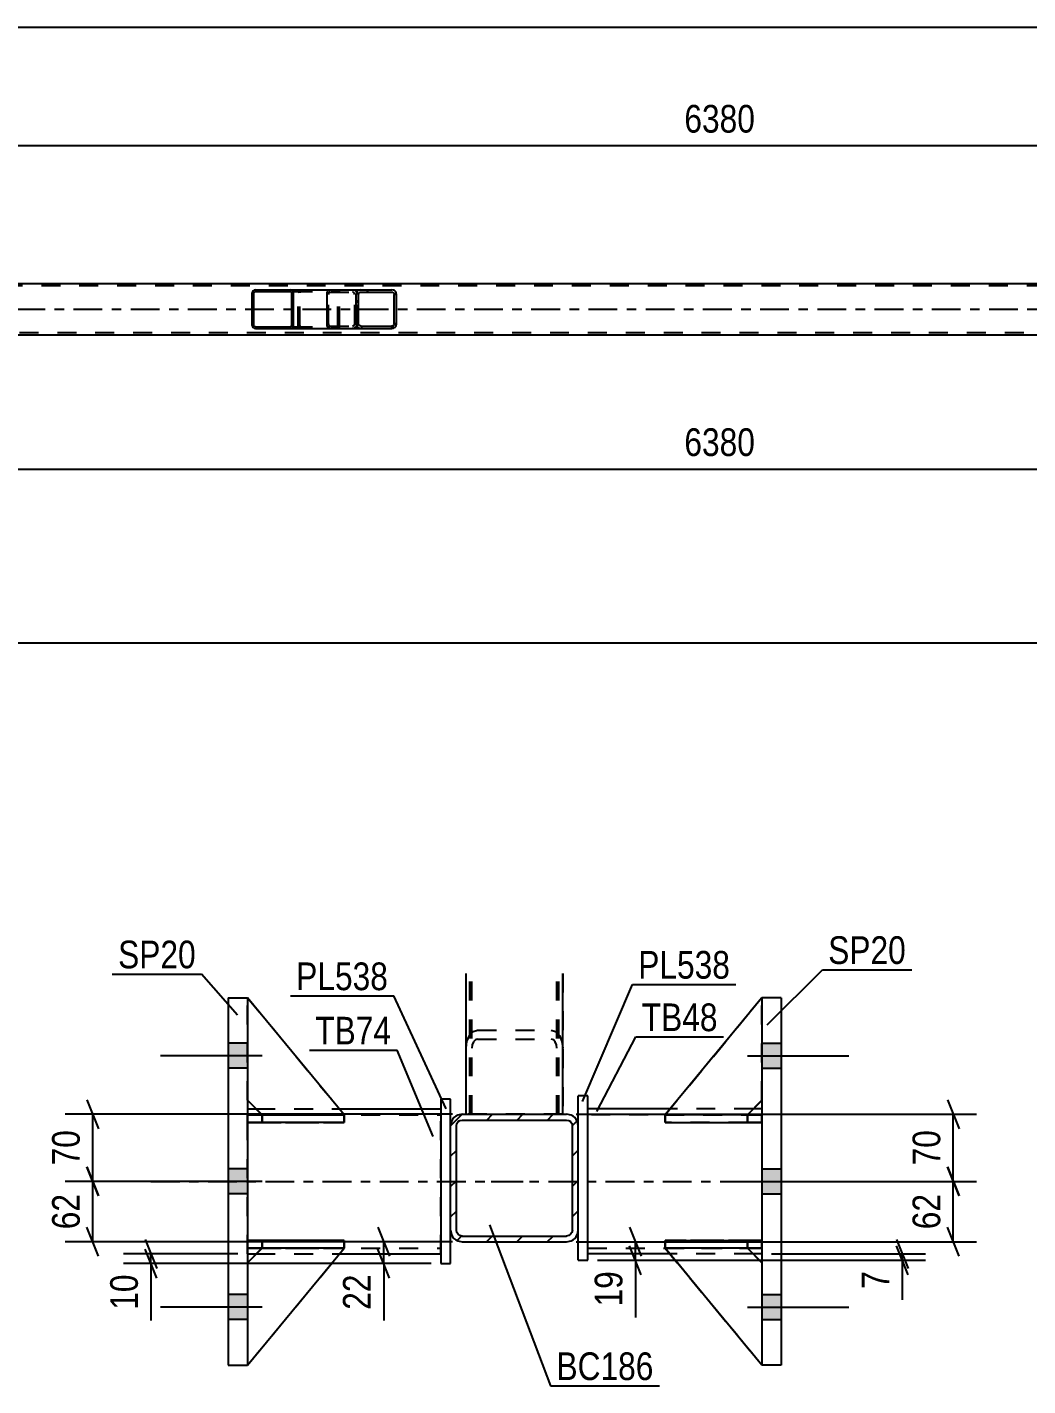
# Model space of a CAD drawing. Header units: millimetres. Extents: x 0 to 841, y 0 to 594.
# Drawn here: x 296.2 to 399.7, y 144.4 to 285 of the extents above; entities that cross this region are included whole.
import ezdxf

# ---------------------------------------------------------------- set-up
doc = ezdxf.new("R2010")
doc.units = ezdxf.units.MM
doc.linetypes.add('DXK_LINE_DOT2', pattern=[3.9198, 1.9599, -1.9599])
doc.linetypes.add('DXK_LINE_DOT3', pattern=[5.9187, 2.979, -0.9799, 0.9799, -0.9799])
doc.styles.add('Arial Narrow', font='ARIALN.TTF', dxfattribs={"height": 0.2})

# ---------------------------------------------------------------- blocks, each defined once
blk = doc.blocks.new('Part-318889761-4433 - 4349')
at = {"color": 7, "linetype": 'DXK_LINE_DOT2'}
for p, q in [((762.2, 258.19), (99.45, 258.19)), ((99.45, 253.39), (762.2, 253.39))]:
    blk.add_line(p, q, dxfattribs=at)
at = {"color": 2, "linetype": 'Continuous'}
for p, q in [((245.46, 258.43), (494.68, 258.43)), ((245.46, 253.15), (494.68, 253.15))]:
    blk.add_line(p, q, dxfattribs=at)
at = {"color": 7, "linetype": 'DXK_LINE_DOT3'}
blk.add_line((99.79, 255.79), (762.2, 255.79), dxfattribs=at)
blk = doc.blocks.new('Part-318889761-4647 - 4349')
at = {"linetype": 'Continuous'}
h = blk.add_hatch(dxfattribs=at)
h.set_pattern_fill('', scale=0.7, style=0, pattern_type=0)
h.set_pattern_definition([(45, (334.4084, 257.496), (-1.57154, 1.57154), [])])
h.paths.add_polyline_path([(334.45, 257.31), (334.41, 257.5), (334.3, 257.65), (334.14, 257.76), (333.94, 257.79), (330.76, 257.79), (330.57, 257.76), (330.4, 257.65), (330.3, 257.5), (330.26, 257.31), (330.26, 254.27), (330.3, 254.09), (330.4, 253.93), (330.57, 253.83), (330.76, 253.79), (333.94, 253.79), (334.14, 253.83), (334.3, 253.93), (334.41, 254.09), (334.45, 254.27)])
h.paths.add_polyline_path([(334.18, 254.18), (334.12, 254.1), (334.04, 254.05), (333.94, 254.03), (330.76, 254.03), (330.66, 254.05), (330.58, 254.1), (330.53, 254.18), (330.51, 254.27), (330.51, 257.31), (330.53, 257.4), (330.58, 257.48), (330.66, 257.53), (330.76, 257.55), (333.94, 257.55), (334.04, 257.53), (334.12, 257.48), (334.18, 257.4), (334.2, 257.31), (334.2, 254.27)])
at = {"color": 2, "linetype": 'Continuous'}
for p, q in [((327.26, 257.31), (327.28, 257.5)), ((327.26, 254.27), (327.26, 257.31)), ((327.28, 257.5), (327.34, 257.65)), ((327.34, 257.65), (327.43, 257.76)), ((327.43, 257.76), (327.53, 257.79)), ((327.53, 257.79), (330.76, 257.79)), ((330.3, 257.5), (330.26, 257.31)), ((330.26, 254.27), (330.26, 257.31)), ((330.51, 257.31), (330.53, 257.4)), ((330.51, 254.27), (330.51, 257.31)), ((330.53, 257.4), (330.58, 257.48)), ((330.76, 257.79), (330.57, 257.76)), ((330.58, 257.48), (330.66, 257.53)), ((330.66, 257.53), (330.76, 257.55)), ((330.76, 257.79), (333.94, 257.79)), ((330.76, 257.55), (333.94, 257.55)), ((334.14, 257.76), (333.94, 257.79)), ((333.94, 257.55), (334.04, 257.53)), ((334.04, 257.53), (334.12, 257.48)), ((334.12, 257.48), (334.18, 257.4)), ((334.18, 257.4), (334.2, 257.31)), ((334.2, 254.27), (334.2, 257.31)), ((334.45, 257.31), (334.41, 257.5)), ((334.45, 254.27), (334.45, 257.31)), ((327.28, 254.09), (327.26, 254.27)), ((327.34, 253.93), (327.28, 254.09)), ((327.43, 253.83), (327.34, 253.93)), ((327.53, 253.79), (327.43, 253.83)), ((327.53, 253.79), (330.76, 253.79)), ((330.26, 254.27), (330.3, 254.09)), ((330.53, 254.18), (330.51, 254.27)), ((330.58, 254.1), (330.53, 254.18)), ((330.57, 253.83), (330.76, 253.79)), ((330.66, 254.05), (330.58, 254.1)), ((330.76, 254.03), (330.66, 254.05)), ((330.76, 254.03), (333.94, 254.03)), ((330.76, 253.79), (333.94, 253.79)), ((334.04, 254.05), (333.94, 254.03)), ((333.94, 253.79), (334.14, 253.83)), ((334.12, 254.1), (334.04, 254.05)), ((334.18, 254.18), (334.12, 254.1)), ((334.2, 254.27), (334.18, 254.18)), ((334.41, 254.09), (334.45, 254.27))]:
    blk.add_line(p, q, dxfattribs=at)
at = {"color": 7, "linetype": 'DXK_LINE_DOT2'}
for p, q in [((327.41, 257.4), (327.4, 257.31)), ((327.4, 254.27), (327.4, 257.31)), ((327.44, 257.48), (327.41, 257.4)), ((327.48, 257.53), (327.44, 257.48)), ((327.53, 257.55), (327.48, 257.53)), ((327.53, 257.55), (333.94, 257.55)), ((328.53, 257.55), (328.53, 257.79)), ((329.87, 257.79), (330.06, 257.76)), ((329.96, 257.53), (329.87, 257.55)), ((330.05, 257.48), (329.96, 257.53)), ((330.1, 257.4), (330.05, 257.48)), ((330.12, 257.31), (330.1, 257.4)), ((330.12, 254.27), (330.12, 257.31)), ((330.33, 257.5), (330.37, 257.31)), ((330.37, 254.27), (330.37, 257.31)), ((330.76, 257.79), (333.94, 257.79)), ((327.4, 254.27), (327.41, 254.18)), ((327.41, 254.18), (327.44, 254.1)), ((327.44, 254.1), (327.48, 254.05)), ((327.48, 254.05), (327.53, 254.03)), ((327.53, 254.03), (333.94, 254.03)), ((328.53, 253.79), (328.53, 254.03)), ((329.87, 254.03), (329.96, 254.05)), ((330.06, 253.83), (329.87, 253.79)), ((329.96, 254.05), (330.05, 254.1)), ((330.05, 254.1), (330.1, 254.18)), ((330.1, 254.18), (330.12, 254.27)), ((330.37, 254.27), (330.33, 254.09)), ((330.76, 253.79), (333.94, 253.79))]:
    blk.add_line(p, q, dxfattribs=at)
for centre, start, end in [((329.88, 257.3), 23.8494, 68.8059), ((329.88, 254.29), 291.1941, 336.1506)]:
    blk.add_arc(centre, 0.492, start, end, dxfattribs=at)
at = {"color": 2, "linetype": 'Continuous'}
for centre, start, end in [((330.75, 257.3), 111.1941, 156.1506), ((333.96, 257.3), 23.8494, 68.8059), ((330.75, 254.29), 203.8494, 248.8059), ((333.96, 254.29), 291.1941, 336.1506)]:
    blk.add_arc(centre, 0.492, start, end, dxfattribs=at)
blk = doc.blocks.new('Part-318889761-4653 - 4349')
at = {"linetype": 'Continuous'}
h = blk.add_hatch(dxfattribs=at)
h.set_pattern_fill('', scale=0.7, style=0, pattern_type=0)
h.set_pattern_definition([(45, (323.7396, 257.5947), (-1.57154, 1.57154), [])])
h.paths.add_polyline_path([(323.77, 257.47), (323.74, 257.59), (323.67, 257.7), (323.56, 257.77), (323.42, 257.79), (319.85, 257.79), (319.72, 257.77), (319.61, 257.7), (319.53, 257.59), (319.51, 257.47), (319.51, 254.11), (319.53, 253.99), (319.61, 253.89), (319.72, 253.82), (319.85, 253.79), (323.42, 253.79), (323.56, 253.82), (323.67, 253.89), (323.74, 253.99), (323.77, 254.11)])
h.paths.add_polyline_path([(323.58, 254.05), (323.55, 254), (323.49, 253.96), (323.42, 253.95), (319.85, 253.95), (319.78, 253.96), (319.73, 254), (319.69, 254.05), (319.68, 254.11), (319.68, 257.47), (319.69, 257.53), (319.73, 257.59), (319.78, 257.62), (319.85, 257.63), (323.42, 257.63), (323.49, 257.62), (323.55, 257.59), (323.58, 257.53), (323.6, 257.47), (323.6, 254.11)])
at = {"color": 2, "linetype": 'Continuous'}
for p, q in [((319.53, 257.59), (319.51, 257.47)), ((319.51, 254.11), (319.51, 257.47)), ((319.68, 257.47), (319.69, 257.53)), ((319.68, 254.11), (319.68, 257.47)), ((319.69, 257.53), (319.73, 257.59)), ((319.85, 257.79), (319.72, 257.77)), ((319.73, 257.59), (319.78, 257.62)), ((319.78, 257.62), (319.85, 257.63)), ((319.85, 257.79), (323.42, 257.79)), ((319.85, 257.63), (323.42, 257.63)), ((323.42, 257.79), (327.53, 257.79)), ((323.56, 257.77), (323.42, 257.79)), ((323.42, 257.63), (323.49, 257.62)), ((323.49, 257.62), (323.55, 257.59)), ((323.55, 257.59), (323.58, 257.53)), ((323.58, 257.53), (323.6, 257.47)), ((323.6, 254.11), (323.6, 257.47)), ((323.77, 257.47), (323.74, 257.59)), ((323.77, 254.11), (323.77, 257.47)), ((319.51, 254.11), (319.53, 253.99)), ((319.69, 254.05), (319.68, 254.11)), ((319.73, 254), (319.69, 254.05)), ((319.72, 253.82), (319.85, 253.79)), ((319.78, 253.96), (319.73, 254)), ((319.85, 253.95), (319.78, 253.96)), ((319.85, 253.95), (323.42, 253.95)), ((319.85, 253.79), (323.42, 253.79)), ((323.49, 253.96), (323.42, 253.95)), ((323.42, 253.79), (323.56, 253.82)), ((323.42, 253.79), (327.53, 253.79)), ((323.55, 254), (323.49, 253.96)), ((323.58, 254.05), (323.55, 254)), ((323.6, 254.11), (323.58, 254.05)), ((323.74, 253.99), (323.77, 254.11))]:
    blk.add_line(p, q, dxfattribs=at)
at = {"color": 7, "linetype": 'DXK_LINE_DOT2'}
for p, q in [((319.85, 257.79), (323.42, 257.79)), ((319.85, 257.63), (328.18, 257.63)), ((324.27, 257.47), (324.29, 257.59)), ((324.27, 254.11), (324.27, 257.47)), ((324.45, 257.53), (324.44, 257.47)), ((324.44, 254.11), (324.44, 257.47)), ((324.49, 257.59), (324.45, 257.53)), ((324.48, 257.77), (324.61, 257.79)), ((324.54, 257.62), (324.49, 257.59)), ((324.61, 257.63), (324.54, 257.62)), ((327.53, 257.79), (328.18, 257.79)), ((328.18, 257.79), (328.32, 257.77)), ((328.25, 257.62), (328.18, 257.63)), ((328.31, 257.59), (328.25, 257.62)), ((328.34, 257.53), (328.31, 257.59)), ((328.36, 257.47), (328.34, 257.53)), ((328.36, 254.11), (328.36, 257.47)), ((328.5, 257.59), (328.53, 257.47)), ((328.53, 254.11), (328.53, 257.47)), ((319.85, 253.95), (328.18, 253.95)), ((319.85, 253.79), (323.42, 253.79)), ((324.29, 253.99), (324.27, 254.11)), ((324.44, 254.11), (324.45, 254.05)), ((324.45, 254.05), (324.49, 254)), ((324.61, 253.79), (324.48, 253.82)), ((324.49, 254), (324.5, 253.99)), ((324.5, 253.99), (324.54, 253.96)), ((324.54, 253.96), (324.61, 253.95)), ((327.53, 253.79), (328.18, 253.79)), ((328.18, 253.95), (328.25, 253.96)), ((328.32, 253.82), (328.18, 253.79)), ((328.25, 253.96), (328.31, 254)), ((328.31, 254), (328.34, 254.05)), ((328.34, 254.05), (328.36, 254.11)), ((328.53, 254.11), (328.5, 253.99))]:
    blk.add_line(p, q, dxfattribs=at)
at = {"color": 2, "linetype": 'Continuous'}
for centre, start, end in [((319.84, 257.46), 110.7583, 155.68), ((323.44, 257.46), 24.32, 69.2417), ((319.84, 254.13), 204.32, 249.2417), ((323.44, 254.13), 290.7583, 335.68)]:
    blk.add_arc(centre, 0.331, start, end, dxfattribs=at)
at = {"color": 7, "linetype": 'DXK_LINE_DOT2'}
for centre, start, end in [((324.6, 257.46), 110.7583, 155.68), ((328.2, 257.46), 24.32, 69.2417), ((324.6, 254.13), 204.32, 249.2417), ((328.2, 254.13), 290.7583, 335.68)]:
    blk.add_arc(centre, 0.331, start, end, dxfattribs=at)
blk = doc.blocks.new('Part-318889761-5638 - 5584')
at = {"color": 7, "linetype": 'DXK_LINE_DOT2'}
for p, q in [((341.63, 172.52), (341.63, 187.08)), ((342.03, 172.52), (342.03, 187.08)), ((351.23, 172.52), (351.23, 187.08)), ((351.63, 187.08), (351.63, 172.52)), ((341.63, 172.52), (351.63, 172.52)), ((351.63, 172.52), (341.63, 172.52))]:
    blk.add_line(p, q, dxfattribs=at)
blk = doc.blocks.new('Part-318889761-5734 - 5584')
at = {"color": 2, "linetype": 'Continuous'}
for p, q in [((319.03, 173.07), (319.92, 173.07)), ((328.53, 173.07), (339.03, 173.07)), ((319.03, 158.07), (319.93, 158.07)), ((328.54, 158.07), (339.03, 158.07))]:
    blk.add_line(p, q, dxfattribs=at)
at = {"color": 7, "linetype": 'DXK_LINE_DOT2'}
for p, q in [((319.03, 158.07), (319.03, 173.07)), ((319.92, 173.07), (328.53, 173.07)), ((339.03, 158.07), (339.03, 173.07)), ((319.03, 172.47), (339.03, 172.47)), ((319.03, 158.67), (339.03, 158.67)), ((319.93, 158.07), (328.54, 158.07))]:
    blk.add_line(p, q, dxfattribs=at)
at = {"color": 7, "linetype": 'DXK_LINE_DOT3'}
blk.add_line((309.03, 165.57), (349.03, 165.57), dxfattribs=at)
blk = doc.blocks.new('Part-318889761-5747 - 5584')
at = {"color": 2, "linetype": 'Continuous'}
for p, q in [((362.23, 158.66), (362.23, 158.66)), ((370.73, 158.66), (362.23, 158.66)), ((372.23, 146.57), (362.23, 158.66)), ((370.73, 158.66), (370.73, 158.66)), ((370.73, 158.66), (372.23, 157.16))]:
    blk.add_line(p, q, dxfattribs=at)
at = {"color": 7, "linetype": 'DXK_LINE_DOT2'}
for p, q in [((362.23, 158.66), (370.73, 158.66)), ((372.23, 146.57), (362.23, 158.66)), ((370.73, 158.66), (372.23, 157.16)), ((372.23, 157.16), (372.23, 146.57))]:
    blk.add_line(p, q, dxfattribs=at)
blk = doc.blocks.new('Part-318889761-5739 - 5584')
at = {"color": 2, "linetype": 'Continuous'}
for p, q in [((340.03, 174.07), (339.03, 174.07)), ((339.03, 174.07), (339.03, 157.07)), ((340.03, 171.32), (340.03, 174.07)), ((340.03, 157.07), (340.03, 160.52)), ((339.03, 157.07), (340.03, 157.07))]:
    blk.add_line(p, q, dxfattribs=at)
at = {"color": 7, "linetype": 'DXK_LINE_DOT2'}
blk.add_line((340.03, 160.52), (340.03, 171.32), dxfattribs=at)
blk = doc.blocks.new('Bolt-318889761-5622 - 5584')
at = {"linetype": 'Continuous'}
for points in [[(319.03, 177.27), (319.03, 179.87), (317.03, 179.87), (317.03, 177.27)], [(319.03, 177.27), (319.03, 179.87), (317.03, 179.87), (317.03, 177.27)], [(319.03, 177.27), (319.03, 179.87), (317.03, 179.87), (317.03, 177.27)], [(319.03, 164.27), (319.03, 166.87), (317.03, 166.87), (317.03, 164.27)], [(319.03, 164.27), (319.03, 166.87), (317.03, 166.87), (317.03, 164.27)], [(319.03, 151.27), (319.03, 153.87), (317.03, 153.87), (317.03, 151.27)], [(319.03, 151.27), (319.03, 153.87), (317.03, 153.87), (317.03, 151.27)], [(319.03, 151.27), (319.03, 153.87), (317.03, 153.87), (317.03, 151.27)]]:
    blk.add_hatch(color=1, dxfattribs=at).paths.add_polyline_path(points)
at = {"color": 1, "linetype": 'Continuous'}
for p, q in [((320.53, 178.57), (310.03, 178.57)), ((320.53, 178.57), (310.03, 178.57)), ((320.53, 178.57), (310.03, 178.57)), ((319.03, 179.87), (317.03, 179.87)), ((319.03, 179.87), (317.03, 179.87)), ((319.03, 179.87), (317.03, 179.87)), ((319.03, 177.27), (317.03, 177.27)), ((319.03, 177.27), (317.03, 177.27)), ((319.03, 177.27), (317.03, 177.27)), ((319.03, 166.87), (317.03, 166.87)), ((319.03, 166.87), (317.03, 166.87)), ((320.53, 165.57), (310.03, 165.57)), ((320.53, 165.57), (310.03, 165.57)), ((319.03, 164.27), (317.03, 164.27)), ((319.03, 164.27), (317.03, 164.27)), ((319.03, 153.87), (317.03, 153.87)), ((319.03, 153.87), (317.03, 153.87)), ((319.03, 153.87), (317.03, 153.87)), ((320.53, 152.57), (310.03, 152.57)), ((320.53, 152.57), (310.03, 152.57)), ((320.53, 152.57), (310.03, 152.57)), ((319.03, 151.27), (317.03, 151.27)), ((319.03, 151.27), (317.03, 151.27)), ((319.03, 151.27), (317.03, 151.27))]:
    blk.add_line(p, q, dxfattribs=at)
blk = doc.blocks.new('Part-318889761-5634 - 5584')
at = {"linetype": 'Continuous'}
h = blk.add_hatch(dxfattribs=at)
h.set_pattern_fill('', scale=0.7, style=0, pattern_type=0)
h.set_pattern_definition([(45, (341.2275, 172.5211), (-1.57154, 1.57154), [])])
h.paths.add_polyline_path([(352.03, 172.52), (341.23, 172.52), (340.77, 172.43), (340.38, 172.17), (340.12, 171.78), (340.03, 171.32), (340.03, 160.52), (340.12, 160.06), (340.38, 159.67), (340.77, 159.41), (341.23, 159.32), (352.03, 159.32), (352.49, 159.41), (352.88, 159.67), (353.14, 160.06), (353.23, 160.52), (353.23, 171.32), (353.14, 171.78), (352.88, 172.17), (352.49, 172.43)])
h.paths.add_polyline_path([(352.58, 171.55), (352.63, 171.32), (352.63, 160.52), (352.58, 160.29), (352.45, 160.1), (352.26, 159.97), (352.03, 159.92), (341.23, 159.92), (341, 159.97), (340.8, 160.1), (340.67, 160.29), (340.63, 160.52), (340.63, 171.32), (340.67, 171.55), (340.8, 171.75), (341, 171.88), (341.23, 171.92), (352.03, 171.92), (352.26, 171.88), (352.45, 171.75)])
at = {"color": 2, "linetype": 'Continuous'}
for p, q in [((340.12, 171.78), (340.03, 171.32)), ((340.63, 171.32), (340.67, 171.55)), ((340.67, 171.55), (340.8, 171.75)), ((341.23, 172.52), (340.77, 172.43)), ((340.8, 171.75), (341, 171.88)), ((341, 171.88), (341.23, 171.92)), ((341.23, 172.52), (341.23, 172.52)), ((341.23, 172.52), (352.03, 172.52)), ((341.23, 171.92), (341.23, 171.92)), ((341.23, 171.92), (352.03, 171.92)), ((352.03, 172.52), (352.03, 172.52)), ((352.49, 172.43), (352.03, 172.52)), ((352.03, 171.92), (352.03, 171.92)), ((352.03, 171.92), (352.26, 171.88)), ((352.26, 171.88), (352.45, 171.75)), ((352.45, 171.75), (352.58, 171.55)), ((352.58, 171.55), (352.63, 171.32)), ((353.23, 171.32), (353.14, 171.78)), ((340.03, 171.32), (340.03, 171.32)), ((340.03, 160.52), (340.03, 171.32)), ((340.63, 171.32), (340.63, 171.32)), ((340.63, 160.52), (340.63, 171.32)), ((352.63, 171.32), (352.63, 171.32)), ((352.63, 160.52), (352.63, 171.32)), ((353.23, 171.32), (353.23, 171.32)), ((353.23, 160.52), (353.23, 171.32)), ((340.03, 160.52), (340.03, 160.52)), ((340.03, 160.52), (340.12, 160.06)), ((340.63, 160.52), (340.63, 160.52)), ((340.67, 160.29), (340.63, 160.52)), ((340.8, 160.1), (340.67, 160.29)), ((352.58, 160.29), (352.45, 160.1)), ((352.63, 160.52), (352.58, 160.29)), ((352.63, 160.52), (352.63, 160.52)), ((353.14, 160.06), (353.23, 160.52)), ((353.23, 160.52), (353.23, 160.52)), ((340.77, 159.41), (341.23, 159.32)), ((341, 159.97), (340.8, 160.1)), ((341.23, 159.92), (341, 159.97)), ((341.23, 159.92), (341.23, 159.92)), ((341.23, 159.92), (352.03, 159.92)), ((341.23, 159.32), (341.23, 159.32)), ((341.23, 159.32), (352.03, 159.32)), ((352.26, 159.97), (352.03, 159.92)), ((352.03, 159.92), (352.03, 159.92)), ((352.03, 159.32), (352.49, 159.41)), ((352.03, 159.32), (352.03, 159.32)), ((352.45, 160.1), (352.26, 159.97))]:
    blk.add_line(p, q, dxfattribs=at)
for centre, start, end in [((341.23, 171.32), 112.5, 157.5), ((352.03, 171.32), 22.5, 67.5), ((341.23, 160.52), 202.5, 247.5), ((352.03, 160.52), 292.5, 337.5)]:
    blk.add_arc(centre, 1.2, start, end, dxfattribs=at)
blk = doc.blocks.new('Part-318889761-5746 - 5584')
at = {"color": 7, "linetype": 'DXK_LINE_DOT2'}
for p, q in [((362.23, 158.66), (370.73, 158.66)), ((372.23, 146.57), (362.23, 158.66)), ((362.23, 158.66), (362.23, 158.66)), ((370.73, 158.66), (362.23, 158.66)), ((362.23, 158.66), (372.23, 146.57)), ((370.73, 158.66), (372.23, 157.16)), ((370.73, 158.66), (370.73, 158.66)), ((372.23, 157.16), (370.73, 158.66)), ((372.23, 157.16), (372.23, 146.57))]:
    blk.add_line(p, q, dxfattribs=at)
blk = doc.blocks.new('Bolt-318889761-5623 - 5584')
at = {"linetype": 'Continuous'}
for points in [[(374.23, 177.27), (374.23, 179.87), (372.23, 179.87), (372.23, 177.27)], [(374.23, 177.27), (374.23, 179.87), (372.23, 179.87), (372.23, 177.27)], [(374.23, 177.27), (374.23, 179.87), (372.23, 179.87), (372.23, 177.27)], [(374.23, 164.27), (374.23, 166.87), (372.23, 166.87), (372.23, 164.27)], [(374.23, 164.27), (374.23, 166.87), (372.23, 166.87), (372.23, 164.27)], [(374.23, 151.27), (374.23, 153.87), (372.23, 153.87), (372.23, 151.27)], [(374.23, 151.27), (374.23, 153.87), (372.23, 153.87), (372.23, 151.27)], [(374.23, 151.27), (374.23, 153.87), (372.23, 153.87), (372.23, 151.27)]]:
    blk.add_hatch(color=1, dxfattribs=at).paths.add_polyline_path(points)
at = {"color": 1, "linetype": 'Continuous'}
for p, q in [((370.73, 178.57), (381.23, 178.57)), ((370.73, 178.57), (381.23, 178.57)), ((370.73, 178.57), (381.23, 178.57)), ((372.23, 179.87), (374.23, 179.87)), ((372.23, 179.87), (374.23, 179.87)), ((372.23, 179.87), (374.23, 179.87)), ((372.23, 177.27), (374.23, 177.27)), ((372.23, 177.27), (374.23, 177.27)), ((372.23, 177.27), (374.23, 177.27)), ((372.23, 166.87), (374.23, 166.87)), ((372.23, 166.87), (374.23, 166.87)), ((370.73, 165.57), (381.23, 165.57)), ((370.73, 165.57), (381.23, 165.57)), ((372.23, 164.27), (374.23, 164.27)), ((372.23, 164.27), (374.23, 164.27)), ((372.23, 153.87), (374.23, 153.87)), ((372.23, 153.87), (374.23, 153.87)), ((372.23, 153.87), (374.23, 153.87)), ((370.73, 152.57), (381.23, 152.57)), ((370.73, 152.57), (381.23, 152.57)), ((370.73, 152.57), (381.23, 152.57)), ((372.23, 151.27), (374.23, 151.27)), ((372.23, 151.27), (374.23, 151.27)), ((372.23, 151.27), (374.23, 151.27))]:
    blk.add_line(p, q, dxfattribs=at)
blk = doc.blocks.new('Part-318889761-5716 - 5584')
at = {"color": 2, "linetype": 'Continuous'}
for p, q in [((317.03, 184.57), (319.03, 184.57)), ((317.03, 184.57), (317.03, 146.57)), ((319.03, 184.57), (319.03, 146.57)), ((317.03, 146.57), (319.03, 146.57))]:
    blk.add_line(p, q, dxfattribs=at)
blk = doc.blocks.new('Part-318889761-5636 - 5584')
at = {"color": 2, "linetype": 'Continuous'}
for p, q in [((341.63, 172.52), (341.63, 187.08)), ((351.63, 172.52), (351.63, 187.08))]:
    blk.add_line(p, q, dxfattribs=at)
at = {"color": 7, "linetype": 'DXK_LINE_DOT2'}
for p, q in [((342.23, 172.52), (342.23, 187.08)), ((351.03, 172.52), (351.03, 187.08)), ((341.63, 179.34), (341.72, 180.05)), ((341.72, 180.05), (341.98, 180.65)), ((341.98, 180.65), (342.37, 181.06)), ((342.4, 179.99), (342.27, 179.69)), ((342.37, 181.06), (342.83, 181.2)), ((342.6, 180.2), (342.4, 179.99)), ((342.83, 180.27), (342.6, 180.2)), ((342.83, 181.2), (350.43, 181.2)), ((342.83, 180.27), (350.43, 180.27)), ((350.43, 181.2), (350.89, 181.06)), ((350.66, 180.2), (350.43, 180.27)), ((350.85, 179.99), (350.66, 180.2)), ((350.98, 179.69), (350.85, 179.99)), ((350.89, 181.06), (351.28, 180.65)), ((351.28, 180.65), (351.54, 180.05)), ((351.54, 180.05), (351.63, 179.34)), ((342.27, 179.69), (342.23, 179.34)), ((351.03, 179.34), (350.98, 179.69)), ((351.63, 172.52), (341.63, 172.52))]:
    blk.add_line(p, q, dxfattribs=at)
blk = doc.blocks.new('Part-318889761-5721 - 5584')
at = {"color": 2, "linetype": 'Continuous'}
for p, q in [((374.23, 184.57), (372.23, 184.57)), ((372.23, 184.57), (372.23, 146.57)), ((374.23, 184.57), (374.23, 146.57)), ((374.23, 146.57), (372.23, 146.57))]:
    blk.add_line(p, q, dxfattribs=at)
blk = doc.blocks.new('Part-318889761-5722 - 5584')
at = {"color": 2, "linetype": 'Continuous'}
for p, q in [((319.03, 171.67), (319.03, 172.47)), ((319.03, 172.47), (327.78, 172.47)), ((329.03, 171.67), (319.03, 171.67)), ((319.03, 171.67), (319.03, 171.67)), ((329.03, 172.47), (329.02, 172.47)), ((329.03, 171.67), (329.03, 172.47))]:
    blk.add_line(p, q, dxfattribs=at)
at = {"color": 7, "linetype": 'DXK_LINE_DOT2'}
for p, q in [((320.53, 172.47), (319.03, 172.47)), ((319.03, 171.67), (320.53, 171.67)), ((320.53, 171.67), (320.53, 172.47)), ((320.53, 172.47), (329.02, 172.47)), ((320.53, 171.67), (329.03, 171.67))]:
    blk.add_line(p, q, dxfattribs=at)
blk = doc.blocks.new('Part-318889761-5723 - 5584')
at = {"color": 2, "linetype": 'Continuous'}
for p, q in [((319.03, 158.67), (319.03, 159.47)), ((329.03, 159.47), (319.03, 159.47)), ((329.03, 158.67), (329.03, 159.47)), ((329.03, 158.67), (319.03, 158.67)), ((319.03, 158.67), (319.03, 158.67))]:
    blk.add_line(p, q, dxfattribs=at)
at = {"color": 7, "linetype": 'DXK_LINE_DOT2'}
for p, q in [((320.53, 159.47), (319.03, 159.47)), ((320.53, 158.67), (320.53, 159.47)), ((329.03, 159.47), (320.53, 159.47)), ((319.03, 158.67), (320.53, 158.67)), ((320.53, 158.67), (329.03, 158.67))]:
    blk.add_line(p, q, dxfattribs=at)
blk = doc.blocks.new('Part-318889761-5724 - 5584')
at = {"color": 7, "linetype": 'DXK_LINE_DOT2'}
for p, q in [((319.03, 172.47), (320.53, 172.47)), ((328.79, 172.47), (319.03, 172.47)), ((319.03, 172.47), (319.03, 172.47)), ((319.03, 172.47), (319.03, 171.67)), ((319.03, 172.47), (319.03, 171.67)), ((320.53, 171.67), (319.03, 171.67)), ((319.03, 171.67), (329.03, 171.67)), ((319.03, 171.67), (319.03, 171.67)), ((320.53, 172.47), (329.03, 172.47)), ((320.53, 172.47), (320.53, 171.67)), ((329.03, 171.67), (320.53, 171.67)), ((329.03, 172.47), (329.03, 171.67))]:
    blk.add_line(p, q, dxfattribs=at)
blk = doc.blocks.new('Part-318889761-5725 - 5584')
at = {"color": 7, "linetype": 'DXK_LINE_DOT2'}
for p, q in [((319.03, 159.47), (320.53, 159.47)), ((329.03, 159.47), (319.03, 159.47)), ((319.03, 159.47), (319.03, 159.47)), ((319.03, 159.47), (319.03, 158.67)), ((319.03, 159.47), (319.03, 158.67)), ((320.53, 159.47), (329.03, 159.47)), ((320.53, 159.47), (320.53, 158.67)), ((329.03, 159.47), (329.03, 158.67)), ((320.53, 158.67), (319.03, 158.67)), ((319.03, 158.67), (329.03, 158.67)), ((319.03, 158.67), (319.03, 158.67)), ((329.03, 158.67), (320.53, 158.67))]:
    blk.add_line(p, q, dxfattribs=at)
blk = doc.blocks.new('Part-318889761-5726 - 5584')
at = {"color": 7, "linetype": 'DXK_LINE_DOT2'}
for p, q in [((319.03, 173.96), (319.03, 184.57)), ((319.03, 184.57), (329.03, 172.46)), ((319.03, 184.57), (329.03, 172.46)), ((320.53, 172.46), (319.03, 173.96)), ((320.53, 172.46), (319.03, 173.96)), ((329.03, 172.46), (320.53, 172.46)), ((320.53, 172.46), (320.53, 172.46)), ((320.53, 172.46), (329.03, 172.46)), ((329.03, 172.46), (329.03, 172.46))]:
    blk.add_line(p, q, dxfattribs=at)
blk = doc.blocks.new('Part-318889761-5727 - 5584')
at = {"color": 2, "linetype": 'Continuous'}
for p, q in [((319.03, 184.57), (319.03, 184.57)), ((319.03, 184.57), (319.03, 184.57)), ((329.03, 172.46), (319.03, 184.57)), ((320.52, 172.47), (319.03, 173.96)), ((327.78, 172.46), (329.03, 172.46)), ((329.03, 172.46), (329.03, 172.46))]:
    blk.add_line(p, q, dxfattribs=at)
at = {"color": 7, "linetype": 'DXK_LINE_DOT2'}
for p, q in [((319.03, 173.96), (319.03, 184.57)), ((319.03, 184.57), (329.03, 172.46)), ((320.53, 172.46), (319.03, 173.96)), ((320.53, 172.46), (320.52, 172.47)), ((329.03, 172.46), (320.53, 172.46)), ((320.53, 172.46), (320.53, 172.46)), ((320.53, 172.46), (327.78, 172.46))]:
    blk.add_line(p, q, dxfattribs=at)
blk = doc.blocks.new('Part-318889761-5728 - 5584')
at = {"color": 7, "linetype": 'DXK_LINE_DOT2'}
for p, q in [((320.53, 158.66), (319.03, 157.16)), ((319.03, 146.57), (329.03, 158.66)), ((319.03, 157.16), (320.53, 158.66)), ((319.03, 146.57), (329.03, 158.66)), ((329.03, 158.66), (320.53, 158.66)), ((320.53, 158.66), (320.53, 158.66)), ((320.53, 158.66), (329.03, 158.66)), ((329.03, 158.66), (329.03, 158.66)), ((319.03, 157.16), (319.03, 146.57))]:
    blk.add_line(p, q, dxfattribs=at)
blk = doc.blocks.new('Part-318889761-5729 - 5584')
at = {"color": 2, "linetype": 'Continuous'}
for p, q in [((320.53, 158.66), (319.03, 157.16)), ((319.03, 146.57), (329.03, 158.66)), ((329.03, 158.66), (320.53, 158.66)), ((320.53, 158.66), (320.53, 158.66)), ((329.03, 158.66), (329.03, 158.66))]:
    blk.add_line(p, q, dxfattribs=at)
at = {"color": 7, "linetype": 'DXK_LINE_DOT2'}
for p, q in [((319.03, 157.16), (320.53, 158.66)), ((319.03, 146.57), (329.03, 158.66)), ((320.53, 158.66), (329.03, 158.66)), ((319.03, 157.16), (319.03, 146.57))]:
    blk.add_line(p, q, dxfattribs=at)
blk = doc.blocks.new('Part-318889761-5740 - 5584')
at = {"color": 2, "linetype": 'Continuous'}
for p, q in [((362.24, 172.47), (362.23, 172.47)), ((362.23, 172.47), (362.23, 171.67)), ((362.23, 171.67), (372.23, 171.67)), ((372.23, 172.47), (363.47, 172.47)), ((372.23, 172.47), (372.23, 172.47)), ((372.23, 172.47), (372.23, 171.67))]:
    blk.add_line(p, q, dxfattribs=at)
at = {"color": 7, "linetype": 'DXK_LINE_DOT2'}
for p, q in [((362.23, 171.67), (370.73, 171.67)), ((363.47, 172.47), (362.24, 172.47)), ((370.73, 172.47), (362.24, 172.47)), ((370.73, 172.47), (372.23, 172.47)), ((370.73, 172.47), (370.73, 171.67)), ((370.73, 171.67), (372.23, 171.67)), ((372.23, 172.47), (372.23, 172.47))]:
    blk.add_line(p, q, dxfattribs=at)
blk = doc.blocks.new('Part-318889761-5741 - 5584')
at = {"color": 2, "linetype": 'Continuous'}
for p, q in [((362.23, 159.47), (372.23, 159.47)), ((362.23, 159.47), (362.23, 158.67)), ((372.23, 159.47), (372.23, 159.47)), ((372.23, 158.67), (372.23, 159.47)), ((372.23, 158.67), (362.23, 158.67))]:
    blk.add_line(p, q, dxfattribs=at)
at = {"color": 7, "linetype": 'DXK_LINE_DOT2'}
for p, q in [((370.73, 159.47), (362.23, 159.47)), ((372.23, 159.47), (370.73, 159.47)), ((370.73, 159.47), (370.73, 158.67)), ((372.23, 159.47), (372.23, 159.47)), ((362.23, 158.67), (370.73, 158.67)), ((370.73, 158.67), (372.23, 158.67))]:
    blk.add_line(p, q, dxfattribs=at)
blk = doc.blocks.new('Part-318889761-5742 - 5584')
at = {"color": 7, "linetype": 'DXK_LINE_DOT2'}
for p, q in [((362.23, 171.67), (362.23, 172.47)), ((362.23, 172.47), (370.73, 172.47)), ((372.23, 172.47), (362.23, 172.47)), ((370.73, 171.67), (362.23, 171.67)), ((362.23, 171.67), (372.23, 171.67)), ((370.73, 171.67), (370.73, 172.47)), ((370.73, 172.47), (372.23, 172.47)), ((372.23, 171.67), (370.73, 171.67)), ((372.23, 171.67), (372.23, 172.47)), ((372.23, 171.67), (372.23, 172.47)), ((372.23, 172.47), (372.23, 172.47)), ((372.23, 171.67), (372.23, 171.67))]:
    blk.add_line(p, q, dxfattribs=at)
blk = doc.blocks.new('Part-318889761-5743 - 5584')
at = {"color": 7, "linetype": 'DXK_LINE_DOT2'}
for p, q in [((362.23, 158.67), (362.23, 159.47)), ((362.23, 159.47), (370.73, 159.47)), ((372.23, 159.47), (362.23, 159.47)), ((370.73, 158.67), (370.73, 159.47)), ((370.73, 159.47), (372.23, 159.47)), ((372.23, 158.67), (372.23, 159.47)), ((372.23, 158.67), (372.23, 159.47)), ((372.23, 159.47), (372.23, 159.47)), ((370.73, 158.67), (362.23, 158.67)), ((362.23, 158.67), (372.23, 158.67)), ((372.23, 158.67), (370.73, 158.67)), ((372.23, 158.67), (372.23, 158.67))]:
    blk.add_line(p, q, dxfattribs=at)
blk = doc.blocks.new('Part-318889761-5744 - 5584')
at = {"color": 7, "linetype": 'DXK_LINE_DOT2'}
for p, q in [((372.23, 184.57), (362.23, 172.46)), ((362.23, 172.46), (372.23, 184.57)), ((372.23, 173.96), (372.23, 184.57)), ((370.73, 172.46), (372.23, 173.96)), ((370.73, 172.46), (372.23, 173.96)), ((362.23, 172.46), (370.73, 172.46)), ((362.23, 172.46), (362.23, 172.46)), ((370.73, 172.46), (362.23, 172.46)), ((370.73, 172.46), (370.73, 172.46))]:
    blk.add_line(p, q, dxfattribs=at)
blk = doc.blocks.new('Part-318889761-5745 - 5584')
at = {"color": 2, "linetype": 'Continuous'}
for p, q in [((372.23, 184.57), (362.23, 172.46)), ((372.23, 184.57), (372.23, 184.57)), ((372.23, 184.57), (372.23, 184.57)), ((370.74, 172.47), (372.23, 173.96)), ((363.47, 172.46), (362.23, 172.46)), ((362.23, 172.46), (362.23, 172.46))]:
    blk.add_line(p, q, dxfattribs=at)
at = {"color": 7, "linetype": 'DXK_LINE_DOT2'}
for p, q in [((372.23, 184.57), (362.23, 172.46)), ((372.23, 173.96), (372.23, 184.57)), ((370.73, 172.46), (372.23, 173.96)), ((370.73, 172.46), (362.23, 172.46)), ((370.73, 172.46), (363.47, 172.46)), ((370.73, 172.46), (370.74, 172.47)), ((370.73, 172.46), (370.73, 172.46))]:
    blk.add_line(p, q, dxfattribs=at)
blk = doc.blocks.new('Part-318889761-5752 - 5584')
at = {"color": 2, "linetype": 'Continuous'}
for p, q in [((362.73, 173.07), (354.23, 173.07)), ((372.23, 173.07), (371.33, 173.07)), ((362.72, 158.07), (354.23, 158.07)), ((372.23, 158.07), (371.32, 158.07))]:
    blk.add_line(p, q, dxfattribs=at)
at = {"color": 7, "linetype": 'DXK_LINE_DOT2'}
for p, q in [((354.23, 158.07), (354.23, 173.07)), ((371.33, 173.07), (362.73, 173.07)), ((372.23, 173.07), (372.23, 158.07)), ((372.23, 172.47), (354.23, 172.47)), ((354.23, 158.67), (372.23, 158.67)), ((371.32, 158.07), (362.72, 158.07))]:
    blk.add_line(p, q, dxfattribs=at)
at = {"color": 7, "linetype": 'DXK_LINE_DOT3'}
blk.add_line((344.23, 165.57), (382.23, 165.57), dxfattribs=at)
blk = doc.blocks.new('Part-318889761-5757 - 5584')
at = {"color": 2, "linetype": 'Continuous'}
for p, q in [((354.23, 174.41), (353.23, 174.41)), ((353.23, 171.32), (353.23, 174.41)), ((354.23, 157.41), (354.23, 174.41)), ((353.23, 157.41), (353.23, 160.52)), ((353.23, 157.41), (354.23, 157.41))]:
    blk.add_line(p, q, dxfattribs=at)
at = {"color": 7, "linetype": 'DXK_LINE_DOT2'}
blk.add_line((353.23, 160.52), (353.23, 171.32), dxfattribs=at)
blk = doc.blocks.new('StraightDimension-318889761-34779 - 4349')
at = {"color": 7, "linetype": 'Continuous'}
blk.add_line((98.78, 284.96), (770.82, 284.96), dxfattribs=at)
blk = doc.blocks.new('StraightDimension-318889761-4704 - 4349')
at = {"color": 7, "linetype": 'Continuous'}
blk.add_line((98.15, 221.29), (771.46, 221.29), dxfattribs=at)
blk = doc.blocks.new('StraightDimension-318889761-38035 - 4349')
at = {"color": 7, "linetype": 'Continuous'}
blk.add_line((240.26, 272.7), (495.48, 272.7), dxfattribs=at)
at = {"color": 0}
blk.add_wipeout([(372.13, 273.45), (372.13, 277.65), (363.61, 277.65), (363.61, 273.45)], dxfattribs=at)
at = {"color": 3, "style": 'Arial Narrow'}
blk.add_text('6380', height=2.863, dxfattribs=at).set_placement((364.21, 274.05))
blk = doc.blocks.new('StraightDimension-318889761-38123 - 4349')
at = {"color": 7, "linetype": 'Continuous'}
blk.add_line((240.26, 239.25), (495.48, 239.25), dxfattribs=at)
at = {"color": 0}
blk.add_wipeout([(372.13, 240), (372.13, 244.2), (363.61, 244.2), (363.61, 240)], dxfattribs=at)
at = {"color": 3, "style": 'Arial Narrow'}
blk.add_text('6380', height=2.863, dxfattribs=at).set_placement((364.21, 240.6))
blk = doc.blocks.new('StraightDimension-318889761-5811 - 5584')
at = {"color": 7, "linetype": 'Continuous'}
for p, q in [((391.43, 174.02), (392.63, 171.02)), ((353.03, 172.52), (394.43, 172.52)), ((392.03, 165.57), (392.03, 172.52)), ((392.63, 164.07), (391.43, 167.07)), ((375.23, 165.57), (394.43, 165.57))]:
    blk.add_line(p, q, dxfattribs=at)
at = {"color": 0}
blk.add_wipeout([(391.28, 171.47), (387.08, 171.47), (387.08, 166.62), (391.28, 166.62)], dxfattribs=at)
at = {"color": 3, "style": 'Arial Narrow'}
blk.add_text('70', height=2.863, rotation=90.0002, dxfattribs=at).set_placement((390.68, 167.22))
blk = doc.blocks.new('StraightDimension-318889761-5845 - 5584')
at = {"color": 7, "linetype": 'Continuous'}
for p, q in [((308.43, 159.57), (309.63, 156.57)), ((318.03, 158.07), (306.18, 158.07)), ((309.63, 155.57), (308.43, 158.57)), ((309.03, 157.07), (309.03, 158.07)), ((338.03, 157.07), (306.18, 157.07)), ((309.03, 157.07), (309.03, 151.17)), ((309.03, 157.07), (309.03, 151.17))]:
    blk.add_line(p, q, dxfattribs=at)
at = {"color": 0}
blk.add_wipeout([(308.28, 156.55), (304.08, 156.55), (304.08, 151.69), (308.28, 151.69)], dxfattribs=at)
at = {"color": 3, "style": 'Arial Narrow'}
blk.add_text('10', height=2.863, rotation=90.0002, dxfattribs=at).set_placement((307.68, 152.29))
blk = doc.blocks.new('StraightDimension-318889761-5852 - 5584')
at = {"color": 7, "linetype": 'Continuous'}
for p, q in [((386.15, 159.57), (387.35, 156.57)), ((387.35, 155.91), (386.15, 158.91)), ((355.23, 157.41), (389.15, 157.41)), ((373.23, 158.07), (389.15, 158.07)), ((386.75, 157.41), (386.75, 158.07)), ((386.75, 157.41), (386.75, 153.33)), ((386.75, 157.41), (386.75, 153.33))]:
    blk.add_line(p, q, dxfattribs=at)
at = {"color": 0}
blk.add_wipeout([(386, 156.88), (381.8, 156.88), (381.8, 153.86), (386, 153.86)], dxfattribs=at)
at = {"color": 3, "style": 'Arial Narrow'}
blk.add_text('7', height=2.86, rotation=90.0002, dxfattribs=at).set_placement((385.4, 154.46))
blk = doc.blocks.new('StraightDimension-318889761-5789 - 5584')
at = {"color": 7, "linetype": 'Continuous'}
for p, q in [((302.42, 174.02), (303.62, 171.02)), ((340.23, 172.52), (300.17, 172.52)), ((303.02, 165.57), (303.02, 172.52)), ((303.62, 164.07), (302.42, 167.07)), ((316.03, 165.57), (300.17, 165.57))]:
    blk.add_line(p, q, dxfattribs=at)
at = {"color": 0}
blk.add_wipeout([(302.27, 171.47), (298.07, 171.47), (298.07, 166.62), (302.27, 166.62)], dxfattribs=at)
at = {"color": 3, "style": 'Arial Narrow'}
blk.add_text('70', height=2.863, rotation=90.0002, dxfattribs=at).set_placement((301.67, 167.22))
blk = doc.blocks.new('StraightDimension-318889761-5823 - 5584')
at = {"color": 7, "linetype": 'Continuous'}
for p, q in [((332.51, 160.82), (333.71, 157.82)), ((340.23, 159.32), (330.26, 159.32)), ((333.11, 157.07), (333.11, 159.32)), ((333.71, 155.57), (332.51, 158.57)), ((338.03, 157.07), (330.26, 157.07)), ((333.11, 157.07), (333.11, 151.17)), ((333.11, 157.07), (333.11, 151.17))]:
    blk.add_line(p, q, dxfattribs=at)
at = {"color": 0}
blk.add_wipeout([(332.36, 156.55), (328.16, 156.55), (328.16, 151.69), (332.36, 151.69)], dxfattribs=at)
at = {"color": 3, "style": 'Arial Narrow'}
blk.add_text('22', height=2.863, rotation=90.0002, dxfattribs=at).set_placement((331.76, 152.29))
blk = doc.blocks.new('StraightDimension-318889761-5779 - 5584')
at = {"color": 7, "linetype": 'Continuous'}
for p, q in [((302.42, 167.07), (303.62, 164.07)), ((316.03, 165.57), (300.17, 165.57)), ((303.02, 159.32), (303.02, 165.57)), ((303.62, 157.82), (302.42, 160.82)), ((340.23, 159.32), (300.17, 159.32))]:
    blk.add_line(p, q, dxfattribs=at)
at = {"color": 0}
blk.add_wipeout([(302.27, 164.87), (298.07, 164.87), (298.07, 160.02), (302.27, 160.02)], dxfattribs=at)
at = {"color": 3, "style": 'Arial Narrow'}
blk.add_text('62', height=2.863, rotation=90.0002, dxfattribs=at).set_placement((301.67, 160.62))
blk = doc.blocks.new('StraightDimension-318889761-5801 - 5584')
at = {"color": 7, "linetype": 'Continuous'}
for p, q in [((391.43, 167.07), (392.63, 164.07)), ((375.23, 165.57), (394.43, 165.57)), ((392.03, 159.32), (392.03, 165.57)), ((392.63, 157.82), (391.43, 160.82)), ((353.03, 159.32), (394.43, 159.32))]:
    blk.add_line(p, q, dxfattribs=at)
at = {"color": 0}
blk.add_wipeout([(391.28, 164.87), (387.08, 164.87), (387.08, 160.02), (391.28, 160.02)], dxfattribs=at)
at = {"color": 3, "style": 'Arial Narrow'}
blk.add_text('62', height=2.863, rotation=90.0002, dxfattribs=at).set_placement((390.68, 160.62))
blk = doc.blocks.new('StraightDimension-318889761-5834 - 5584')
at = {"color": 7, "linetype": 'Continuous'}
for p, q in [((358.55, 160.82), (359.75, 157.82)), ((353.03, 159.32), (361.55, 159.32)), ((359.75, 155.91), (358.55, 158.91)), ((359.15, 157.41), (359.15, 159.32)), ((355.23, 157.41), (361.55, 157.41)), ((359.15, 157.41), (359.15, 151.5)), ((359.15, 157.41), (359.15, 151.5))]:
    blk.add_line(p, q, dxfattribs=at)
at = {"color": 0}
blk.add_wipeout([(358.4, 156.88), (354.2, 156.88), (354.2, 152.03), (358.4, 152.03)], dxfattribs=at)
at = {"color": 3, "style": 'Arial Narrow'}
blk.add_text('19', height=2.863, rotation=90.0002, dxfattribs=at).set_placement((357.8, 152.63))
blk = doc.blocks.new('Mark-318889761-5630 - 5584')
at = {"color": 0}
blk.add_wipeout([(361.03, 145.02), (361.03, 148.02), (350.98, 148.02), (350.98, 145.02)], dxfattribs=at)
blk.add_wipeout([(361.03, 145.02), (361.03, 148.02), (350.98, 148.02), (350.98, 145.02)], dxfattribs=at)
at = {"color": 30, "linetype": 'Continuous'}
for p, q in [((344.05, 161.09), (350.38, 144.42)), ((350.38, 144.42), (361.63, 144.42))]:
    blk.add_line(p, q, dxfattribs=at)
at = {"color": 3, "style": 'Arial Narrow'}
blk.add_text('BC186', height=2.863, dxfattribs=at).set_placement((350.98, 145.02))
blk = doc.blocks.new('Mark-318889761-5712 - 5584')
at = {"color": 0}
blk.add_wipeout([(313.68, 187.61), (313.68, 190.61), (305.64, 190.61), (305.64, 187.61)], dxfattribs=at)
blk.add_wipeout([(313.68, 187.61), (313.68, 190.61), (305.64, 190.61), (305.64, 187.61)], dxfattribs=at)
at = {"color": 30, "linetype": 'Continuous'}
for p in [(305.04, 187.01), (317.99, 182.76)]:
    blk.add_line(p, (314.28, 187.01), dxfattribs=at)
at = {"color": 3, "style": 'Arial Narrow'}
blk.add_text('SP20', height=2.863, dxfattribs=at).set_placement((305.64, 187.61))
blk = doc.blocks.new('Mark-318889761-5717 - 5584')
at = {"color": 0}
blk.add_wipeout([(387.13, 188.06), (387.13, 191.06), (379.09, 191.06), (379.09, 188.06)], dxfattribs=at)
blk.add_wipeout([(387.13, 188.06), (387.13, 191.06), (379.09, 191.06), (379.09, 188.06)], dxfattribs=at)
at = {"color": 30, "linetype": 'Continuous'}
for p, q in [((372.78, 181.77), (378.49, 187.46)), ((378.49, 187.46), (387.73, 187.46))]:
    blk.add_line(p, q, dxfattribs=at)
at = {"color": 3, "style": 'Arial Narrow'}
blk.add_text('SP20', height=2.863, dxfattribs=at).set_placement((379.09, 188.06))
blk = doc.blocks.new('Mark-318889761-5730 - 5584')
at = {"color": 0}
blk.add_wipeout([(333.89, 179.73), (333.89, 182.73), (326.03, 182.73), (326.03, 179.73)], dxfattribs=at)
blk.add_wipeout([(333.89, 179.73), (333.89, 182.73), (326.03, 182.73), (326.03, 179.73)], dxfattribs=at)
at = {"color": 30, "linetype": 'Continuous'}
for p in [(325.43, 179.13), (338.23, 170.2)]:
    blk.add_line(p, (334.49, 179.13), dxfattribs=at)
at = {"color": 3, "style": 'Arial Narrow'}
blk.add_text('TB74', height=2.863, dxfattribs=at).set_placement((326.03, 179.73))
blk = doc.blocks.new('Mark-318889761-5735 - 5584')
at = {"color": 0}
blk.add_wipeout([(333.56, 185.35), (333.56, 188.35), (324.06, 188.35), (324.06, 185.35)], dxfattribs=at)
blk.add_wipeout([(333.56, 185.35), (333.56, 188.35), (324.06, 188.35), (324.06, 185.35)], dxfattribs=at)
at = {"color": 30, "linetype": 'Continuous'}
for p in [(323.46, 184.75), (339.56, 173.08)]:
    blk.add_line(p, (334.16, 184.75), dxfattribs=at)
at = {"color": 3, "style": 'Arial Narrow'}
blk.add_text('PL538', height=2.863, dxfattribs=at).set_placement((324.06, 185.35))
blk = doc.blocks.new('Mark-318889761-5748 - 5584')
at = {"color": 0}
blk.add_wipeout([(367.66, 181.11), (367.66, 184.11), (359.8, 184.11), (359.8, 181.11)], dxfattribs=at)
blk.add_wipeout([(367.66, 181.11), (367.66, 184.11), (359.8, 184.11), (359.8, 181.11)], dxfattribs=at)
at = {"color": 30, "linetype": 'Continuous'}
for p, q in [((355.17, 172.79), (359.2, 180.51)), ((359.2, 180.51), (368.26, 180.51))]:
    blk.add_line(p, q, dxfattribs=at)
at = {"color": 3, "style": 'Arial Narrow'}
blk.add_text('TB48', height=2.863, dxfattribs=at).set_placement((359.8, 181.11))
blk = doc.blocks.new('Mark-318889761-5753 - 5584')
at = {"color": 0}
blk.add_wipeout([(368.94, 186.54), (368.94, 189.54), (359.44, 189.54), (359.44, 186.54)], dxfattribs=at)
blk.add_wipeout([(368.94, 186.54), (368.94, 189.54), (359.44, 189.54), (359.44, 186.54)], dxfattribs=at)
at = {"color": 30, "linetype": 'Continuous'}
for p, q in [((353.68, 173.84), (358.84, 185.94)), ((358.84, 185.94), (369.54, 185.94))]:
    blk.add_line(p, q, dxfattribs=at)
at = {"color": 3, "style": 'Arial Narrow'}
blk.add_text('PL538', height=2.863, dxfattribs=at).set_placement((359.44, 186.54))

msp = doc.modelspace()

# ---------------------------------------------------------------- block references
for name in ['StraightDimension-318889761-34779 - 4349', 'Part-318889761-4433 - 4349', 'Part-318889761-4653 - 4349', 'Part-318889761-4647 - 4349', 'StraightDimension-318889761-4704 - 4349', 'Part-318889761-5638 - 5584', 'Part-318889761-5636 - 5584', 'Part-318889761-5716 - 5584', 'Part-318889761-5726 - 5584', 'Part-318889761-5727 - 5584', 'Part-318889761-5744 - 5584', 'Part-318889761-5745 - 5584', 'Part-318889761-5721 - 5584', 'Bolt-318889761-5622 - 5584', 'Bolt-318889761-5623 - 5584', 'Part-318889761-5757 - 5584', 'Part-318889761-5734 - 5584', 'Part-318889761-5739 - 5584', 'Part-318889761-5752 - 5584', 'Part-318889761-5722 - 5584', 'Part-318889761-5724 - 5584', 'Part-318889761-5634 - 5584', 'Part-318889761-5740 - 5584', 'Part-318889761-5742 - 5584', 'Part-318889761-5723 - 5584', 'Part-318889761-5725 - 5584', 'Part-318889761-5741 - 5584', 'Part-318889761-5743 - 5584', 'Part-318889761-5728 - 5584', 'Part-318889761-5729 - 5584', 'Part-318889761-5747 - 5584', 'Part-318889761-5746 - 5584']:
    msp.add_blockref(name, (0, 0))

# ---------------------------------------------------------------- next in the draw order: block references
for name in ['StraightDimension-318889761-38035 - 4349', 'StraightDimension-318889761-38123 - 4349', 'Mark-318889761-5712 - 5584', 'Mark-318889761-5717 - 5584', 'StraightDimension-318889761-5789 - 5584', 'StraightDimension-318889761-5811 - 5584', 'StraightDimension-318889761-5845 - 5584', 'StraightDimension-318889761-5852 - 5584']:
    msp.add_blockref(name, (0, 0))

# ---------------------------------------------------------------- next in the draw order: block references
for name in ['Mark-318889761-5748 - 5584', 'Mark-318889761-5730 - 5584', 'StraightDimension-318889761-5801 - 5584', 'StraightDimension-318889761-5823 - 5584']:
    msp.add_blockref(name, (0, 0))

# ---------------------------------------------------------------- next in the draw order: block references
for name in ['Mark-318889761-5735 - 5584', 'Mark-318889761-5753 - 5584', 'StraightDimension-318889761-5779 - 5584', 'StraightDimension-318889761-5834 - 5584']:
    msp.add_blockref(name, (0, 0))

# ---------------------------------------------------------------- next in the draw order: block references
msp.add_blockref('Mark-318889761-5630 - 5584', (0, 0))

doc.saveas('drawing.dxf')
